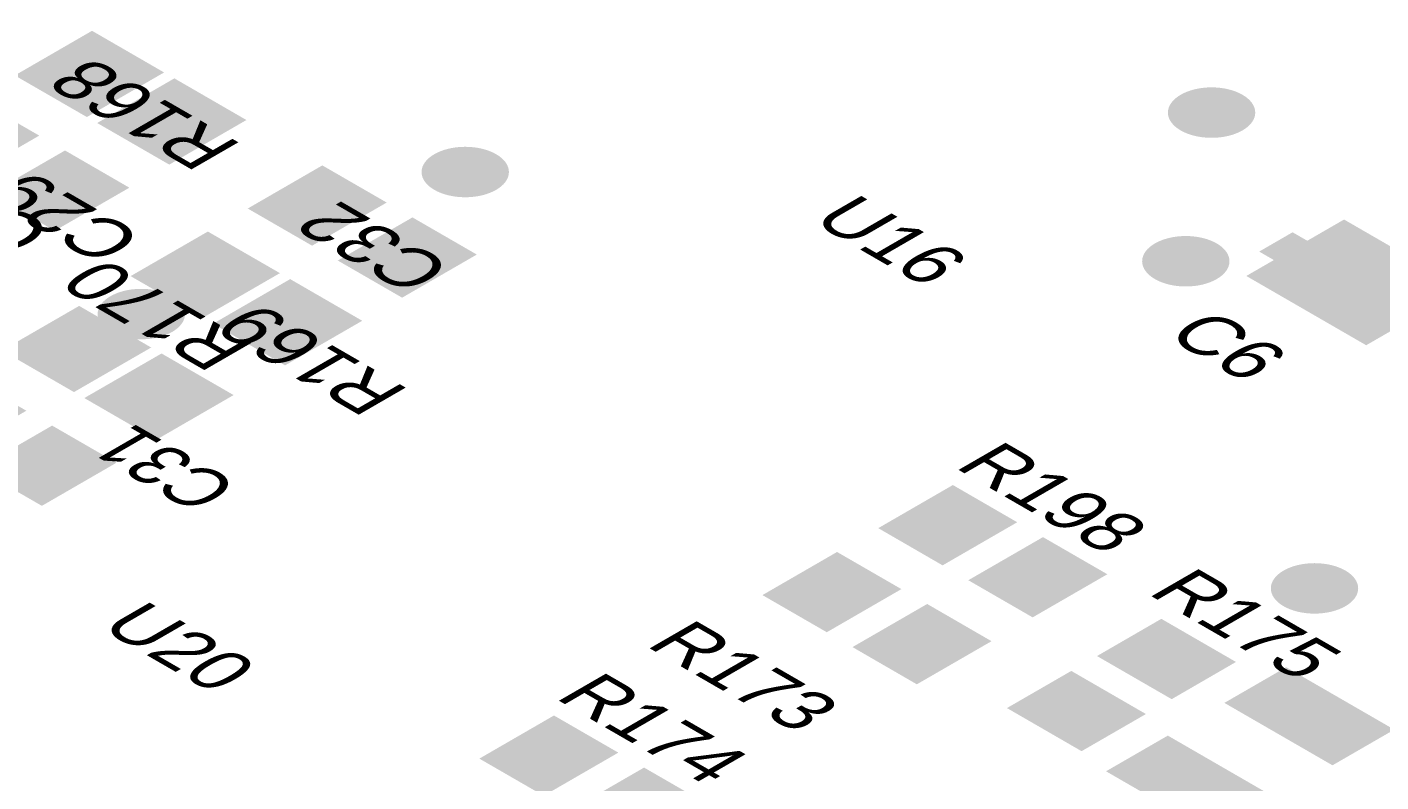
# Model space of a CAD drawing. Header units: millimetres. Extents: x -6 to 177, y -65 to 42.
# Drawn here: x 75.12 to 93.72, y -38.68 to -28.32 of the extents above; entities that cross this region are included whole.
import ezdxf

# ---------------------------------------------------------------- set-up
doc = ezdxf.new("R2010")
doc.units = ezdxf.units.MM
for name, color, linetype, true_color in [('Bottom Layer- Bottom', 7, 'Continuous', 0xffffff), ('Bottom Solder- Bot Mask', 7, 'Continuous', 0xffffff), ('Mechanical 13', 7, 'Continuous', 0xffffff), ('Top Layer- Top', 7, 'Continuous', 0xffffff), ('Top Overlay- Top Silk', 7, 'Continuous', 0xffffff), ('Top Paste- Top Paste', 7, 'Continuous', 0xffffff), ('Top Solder- Top Mask', 7, 'Continuous', 0xffffff), ('Via Holes', 7, 'Continuous', 0xffffff)]:
    doc.layers.add(name, color=color, linetype=linetype, true_color=true_color)
doc.styles.add('Arial', font='')
doc.styles.get('Arial').set_extended_font_data('Arial')

# ---------------------------------------------------------------- blocks, each defined once
blk = doc.blocks.new('RES_0805_2012_119')
at = {"layer": 'Top Layer- Top', "linetype": 'Continuous', "lineweight": 18}
for points in [[(85.295, -36.12), (86.249, -35.569), (87.063, -36.038), (86.108, -36.589)], [(86.532, -36.834), (87.487, -36.283), (88.3, -36.753), (87.345, -37.304)]]:
    blk.add_hatch(color=7, dxfattribs=at).paths.add_polyline_path(points, flags=0)
at = {"layer": 'Top Paste- Top Paste', "linetype": 'Continuous', "lineweight": 18}
for points in [[(85.295, -36.12), (86.249, -35.569), (87.063, -36.038), (86.108, -36.589)], [(86.532, -36.834), (87.487, -36.283), (88.3, -36.753), (87.345, -37.304)]]:
    blk.add_hatch(color=7, dxfattribs=at).paths.add_polyline_path(points, flags=0)
at = {"layer": 'Top Solder- Top Mask', "linetype": 'Continuous', "lineweight": 18}
for points in [[(85.224, -36.12), (86.249, -35.528), (87.133, -36.038), (86.108, -36.63)], [(86.461, -36.834), (87.487, -36.242), (88.371, -36.753), (87.345, -37.345)]]:
    blk.add_hatch(color=7, dxfattribs=at).paths.add_polyline_path(points, flags=0)
blk = doc.blocks.new('RES_0805_2012_149')
at = {"layer": 'Top Layer- Top', "linetype": 'Continuous', "lineweight": 18}
for points in [[(75.218, -29.812), (74.264, -30.363), (73.451, -29.894), (74.405, -29.343)], [(76.456, -30.527), (75.501, -31.078), (74.688, -30.608), (75.643, -30.057)]]:
    blk.add_hatch(color=7, dxfattribs=at).paths.add_polyline_path(points, flags=0)
at = {"layer": 'Top Paste- Top Paste', "linetype": 'Continuous', "lineweight": 18}
for points in [[(75.218, -29.812), (74.264, -30.363), (73.451, -29.894), (74.405, -29.343)], [(76.456, -30.527), (75.501, -31.078), (74.688, -30.608), (75.643, -30.057)]]:
    blk.add_hatch(color=7, dxfattribs=at).paths.add_polyline_path(points, flags=0)
at = {"layer": 'Top Solder- Top Mask', "linetype": 'Continuous', "lineweight": 18}
for points in [[(75.289, -29.812), (74.264, -30.404), (73.38, -29.894), (74.405, -29.302)], [(76.527, -30.527), (75.501, -31.119), (74.617, -30.608), (75.643, -30.016)]]:
    blk.add_hatch(color=7, dxfattribs=at).paths.add_polyline_path(points, flags=0)
blk = doc.blocks.new('RES_0805_2012_272')
at = {"layer": 'Top Layer- Top', "linetype": 'Continuous', "lineweight": 18}
for points in [[(75.042, -33.589), (74.087, -34.14), (73.274, -33.67), (74.229, -33.119)], [(76.279, -34.303), (75.325, -34.854), (74.511, -34.385), (75.466, -33.834)]]:
    blk.add_hatch(color=7, dxfattribs=at).paths.add_polyline_path(points, flags=0)
at = {"layer": 'Top Paste- Top Paste', "linetype": 'Continuous', "lineweight": 18}
for points in [[(75.042, -33.589), (74.087, -34.14), (73.274, -33.67), (74.229, -33.119)], [(76.279, -34.303), (75.325, -34.854), (74.511, -34.385), (75.466, -33.834)]]:
    blk.add_hatch(color=7, dxfattribs=at).paths.add_polyline_path(points, flags=0)
at = {"layer": 'Top Solder- Top Mask', "linetype": 'Continuous', "lineweight": 18}
for points in [[(75.112, -33.589), (74.087, -34.181), (73.203, -33.67), (74.229, -33.078)], [(76.35, -34.303), (75.325, -34.895), (74.441, -34.385), (75.466, -33.793)]]:
    blk.add_hatch(color=7, dxfattribs=at).paths.add_polyline_path(points, flags=0)
blk = doc.blocks.new('CAP_0805_2012_271')
at = {"layer": 'Top Layer- Top', "linetype": 'Continuous', "lineweight": 18}
for points in [[(74.847, -32.762), (75.837, -32.19), (76.756, -32.721), (75.766, -33.293)], [(75.979, -33.415), (76.969, -32.844), (77.888, -33.374), (76.898, -33.946)]]:
    blk.add_hatch(color=7, dxfattribs=at).paths.add_polyline_path(points, flags=0)
at = {"layer": 'Top Paste- Top Paste', "linetype": 'Continuous', "lineweight": 18}
for points in [[(74.847, -32.762), (75.837, -32.19), (76.756, -32.721), (75.766, -33.293)], [(75.979, -33.415), (76.969, -32.844), (77.888, -33.374), (76.898, -33.946)]]:
    blk.add_hatch(color=7, dxfattribs=at).paths.add_polyline_path(points, flags=0)
at = {"layer": 'Top Solder- Top Mask', "linetype": 'Continuous', "lineweight": 18}
for points in [[(74.777, -32.762), (75.837, -32.15), (76.827, -32.721), (75.766, -33.333)], [(75.908, -33.415), (76.969, -32.803), (77.959, -33.374), (76.898, -33.987)]]:
    blk.add_hatch(color=7, dxfattribs=at).paths.add_polyline_path(points, flags=0)
blk = doc.blocks.new('CAP_0805_2012_270')
at = {"layer": 'Top Layer- Top', "linetype": 'Continuous', "lineweight": 18}
for points in [[(76.615, -31.741), (77.605, -31.17), (78.524, -31.7), (77.534, -32.272)], [(77.746, -32.395), (78.736, -31.823), (79.656, -32.354), (78.666, -32.925)]]:
    blk.add_hatch(color=7, dxfattribs=at).paths.add_polyline_path(points, flags=0)
at = {"layer": 'Top Paste- Top Paste', "linetype": 'Continuous', "lineweight": 18}
for points in [[(76.615, -31.741), (77.605, -31.17), (78.524, -31.7), (77.534, -32.272)], [(77.746, -32.395), (78.736, -31.823), (79.656, -32.354), (78.666, -32.925)]]:
    blk.add_hatch(color=7, dxfattribs=at).paths.add_polyline_path(points, flags=0)
at = {"layer": 'Top Solder- Top Mask', "linetype": 'Continuous', "lineweight": 18}
for points in [[(76.544, -31.741), (77.605, -31.129), (78.595, -31.7), (77.534, -32.313)], [(77.676, -32.395), (78.736, -31.782), (79.726, -32.354), (78.666, -32.966)]]:
    blk.add_hatch(color=7, dxfattribs=at).paths.add_polyline_path(points, flags=0)
blk = doc.blocks.new('RES_0805_2012_263')
at = {"layer": 'Top Layer- Top', "linetype": 'Continuous', "lineweight": 18}
for points in [[(90.704, -36.487), (91.659, -37.038), (90.846, -37.508), (89.891, -36.957)], [(89.467, -37.202), (90.421, -37.753), (89.608, -38.222), (88.654, -37.671)]]:
    blk.add_hatch(color=7, dxfattribs=at).paths.add_polyline_path(points, flags=0)
at = {"layer": 'Top Paste- Top Paste', "linetype": 'Continuous', "lineweight": 18}
for points in [[(90.704, -36.487), (91.659, -37.038), (90.846, -37.508), (89.891, -36.957)], [(89.467, -37.202), (90.421, -37.753), (89.608, -38.222), (88.654, -37.671)]]:
    blk.add_hatch(color=7, dxfattribs=at).paths.add_polyline_path(points, flags=0)
at = {"layer": 'Top Solder- Top Mask', "linetype": 'Continuous', "lineweight": 18}
for points in [[(90.704, -36.446), (91.729, -37.038), (90.846, -37.549), (89.82, -36.957)], [(89.467, -37.161), (90.492, -37.753), (89.608, -38.263), (88.583, -37.671)]]:
    blk.add_hatch(color=7, dxfattribs=at).paths.add_polyline_path(points, flags=0)
blk = doc.blocks.new('RES_0805_2012_329')
at = {"layer": 'Top Layer- Top', "linetype": 'Continuous', "lineweight": 18}
for points in [[(79.991, -30.731), (79.037, -31.282), (78.224, -30.813), (79.178, -30.261)], [(81.229, -31.445), (80.274, -31.996), (79.461, -31.527), (80.416, -30.976)]]:
    blk.add_hatch(color=7, dxfattribs=at).paths.add_polyline_path(points, flags=0)
at = {"layer": 'Top Paste- Top Paste', "linetype": 'Continuous', "lineweight": 18}
for points in [[(79.991, -30.731), (79.037, -31.282), (78.224, -30.813), (79.178, -30.261)], [(81.229, -31.445), (80.274, -31.996), (79.461, -31.527), (80.416, -30.976)]]:
    blk.add_hatch(color=7, dxfattribs=at).paths.add_polyline_path(points, flags=0)
at = {"layer": 'Top Solder- Top Mask', "linetype": 'Continuous', "lineweight": 18}
for points in [[(80.062, -30.731), (79.037, -31.323), (78.153, -30.813), (79.178, -30.221)], [(81.3, -31.445), (80.274, -32.037), (79.39, -31.527), (80.416, -30.935)]]:
    blk.add_hatch(color=7, dxfattribs=at).paths.add_polyline_path(points, flags=0)
blk = doc.blocks.new('CAP_0805_2012_209')
at = {"layer": 'Top Layer- Top', "linetype": 'Continuous', "lineweight": 18}
for points in [[(76.933, -28.945), (75.943, -29.516), (75.024, -28.986), (76.014, -28.414)], [(78.065, -29.598), (77.075, -30.17), (76.155, -29.639), (77.145, -29.067)]]:
    blk.add_hatch(color=7, dxfattribs=at).paths.add_polyline_path(points, flags=0)
at = {"layer": 'Top Paste- Top Paste', "linetype": 'Continuous', "lineweight": 18}
for points in [[(76.933, -28.945), (75.943, -29.516), (75.024, -28.986), (76.014, -28.414)], [(78.065, -29.598), (77.075, -30.17), (76.155, -29.639), (77.145, -29.067)]]:
    blk.add_hatch(color=7, dxfattribs=at).paths.add_polyline_path(points, flags=0)
at = {"layer": 'Top Solder- Top Mask', "linetype": 'Continuous', "lineweight": 18}
for points in [[(77.004, -28.945), (75.943, -29.557), (74.953, -28.986), (76.014, -28.373)], [(78.135, -29.598), (77.075, -30.21), (76.085, -29.639), (77.145, -29.026)]]:
    blk.add_hatch(color=7, dxfattribs=at).paths.add_polyline_path(points, flags=0)
blk = doc.blocks.new('RES_0805_2012_205')
at = {"layer": 'Top Layer- Top', "linetype": 'Continuous', "lineweight": 18}
for points in [[(81.406, -38.365), (82.36, -37.814), (83.173, -38.283), (82.219, -38.835)], [(82.643, -39.08), (83.598, -38.528), (84.411, -38.998), (83.456, -39.549)]]:
    blk.add_hatch(color=7, dxfattribs=at).paths.add_polyline_path(points, flags=0)
at = {"layer": 'Top Paste- Top Paste', "linetype": 'Continuous', "lineweight": 18}
for points in [[(81.406, -38.365), (82.36, -37.814), (83.173, -38.283), (82.219, -38.835)], [(82.643, -39.08), (83.598, -38.528), (84.411, -38.998), (83.456, -39.549)]]:
    blk.add_hatch(color=7, dxfattribs=at).paths.add_polyline_path(points, flags=0)
at = {"layer": 'Top Solder- Top Mask', "linetype": 'Continuous', "lineweight": 18}
for points in [[(81.335, -38.365), (82.36, -37.773), (83.244, -38.283), (82.219, -38.875)], [(82.572, -39.08), (83.598, -38.488), (84.482, -38.998), (83.456, -39.59)]]:
    blk.add_hatch(color=7, dxfattribs=at).paths.add_polyline_path(points, flags=0)
blk = doc.blocks.new('RES_0805_2012_204')
at = {"layer": 'Top Layer- Top', "linetype": 'Continuous', "lineweight": 18}
for points in [[(86.886, -35.201), (87.84, -34.65), (88.654, -35.12), (87.699, -35.671)], [(88.123, -35.916), (89.078, -35.365), (89.891, -35.834), (88.936, -36.385)]]:
    blk.add_hatch(color=7, dxfattribs=at).paths.add_polyline_path(points, flags=0)
at = {"layer": 'Top Paste- Top Paste', "linetype": 'Continuous', "lineweight": 18}
for points in [[(86.886, -35.201), (87.84, -34.65), (88.654, -35.12), (87.699, -35.671)], [(88.123, -35.916), (89.078, -35.365), (89.891, -35.834), (88.936, -36.385)]]:
    blk.add_hatch(color=7, dxfattribs=at).paths.add_polyline_path(points, flags=0)
at = {"layer": 'Top Solder- Top Mask', "linetype": 'Continuous', "lineweight": 18}
for points in [[(86.815, -35.201), (87.84, -34.609), (88.724, -35.12), (87.699, -35.712)], [(88.052, -35.916), (89.078, -35.324), (89.962, -35.834), (88.936, -36.426)]]:
    blk.add_hatch(color=7, dxfattribs=at).paths.add_polyline_path(points, flags=0)
blk = doc.blocks.new('CAP_POL_1411_3528_203')
at = {"layer": 'Mechanical 13', "linetype": 'Continuous', "lineweight": 18}
blk.add_hatch(color=56, dxfattribs=at).paths.add_polyline_path([(94.098, -32.588), (94.558, -32.323), (92.507, -31.139), (92.048, -31.404)], flags=0)
at = {"layer": 'Top Layer- Top', "linetype": 'Continuous', "lineweight": 18}
for points in [[(95.583, -31.458), (94.006, -30.547), (95.279, -29.812), (96.856, -30.723)], [(93.518, -32.65), (91.942, -31.739), (93.214, -31.004), (94.791, -31.915)]]:
    blk.add_hatch(color=7, dxfattribs=at).paths.add_polyline_path(points, flags=0)
at = {"layer": 'Top Paste- Top Paste', "linetype": 'Continuous', "lineweight": 18}
for points in [[(95.583, -31.458), (94.006, -30.547), (95.279, -29.812), (96.856, -30.723)], [(93.518, -32.65), (91.942, -31.739), (93.214, -31.004), (94.791, -31.915)]]:
    blk.add_hatch(color=7, dxfattribs=at).paths.add_polyline_path(points, flags=0)
at = {"layer": 'Top Solder- Top Mask', "linetype": 'Continuous', "lineweight": 18}
for points in [[(95.583, -31.498), (93.936, -30.547), (95.279, -29.772), (96.927, -30.723)], [(93.518, -32.69), (91.871, -31.739), (93.214, -30.964), (94.862, -31.915)]]:
    blk.add_hatch(color=7, dxfattribs=at).paths.add_polyline_path(points, flags=0)
blk = doc.blocks.new('SOT_223_117')
at = {"layer": 'Top Layer- Top', "linetype": 'Continuous', "lineweight": 18}
for points in [[(91.641, -37.6), (92.419, -37.151), (93.833, -37.967), (93.055, -38.416)], [(90.015, -38.539), (90.793, -38.09), (92.207, -38.906), (91.429, -39.355)], [(88.388, -39.478), (89.166, -39.029), (90.58, -39.845), (89.803, -40.294)], [(93.267, -41.396), (95.742, -39.968), (97.156, -40.784), (94.682, -42.213)]]:
    blk.add_hatch(color=7, dxfattribs=at).paths.add_polyline_path(points, flags=0)
at = {"layer": 'Top Paste- Top Paste', "linetype": 'Continuous', "lineweight": 18}
for points in [[(91.641, -37.6), (92.419, -37.151), (93.833, -37.967), (93.055, -38.416)], [(90.015, -38.539), (90.793, -38.09), (92.207, -38.906), (91.429, -39.355)], [(88.388, -39.478), (89.166, -39.029), (90.58, -39.845), (89.803, -40.294)], [(93.267, -41.396), (95.742, -39.968), (97.156, -40.784), (94.682, -42.213)]]:
    blk.add_hatch(color=7, dxfattribs=at).paths.add_polyline_path(points, flags=0)
at = {"layer": 'Top Solder- Top Mask', "linetype": 'Continuous', "lineweight": 18}
for points in [[(91.57, -37.6), (92.419, -37.11), (93.904, -37.967), (93.055, -38.457)], [(89.944, -38.539), (90.793, -38.049), (92.277, -38.906), (91.429, -39.396)], [(88.318, -39.478), (89.166, -38.988), (90.651, -39.845), (89.803, -40.335)], [(93.197, -41.396), (95.742, -39.927), (97.227, -40.784), (94.682, -42.254)]]:
    blk.add_hatch(color=7, dxfattribs=at).paths.add_polyline_path(points, flags=0)

msp = doc.modelspace()

# ---------------------------------------------------------------- hatches: boundary and pattern name
at = {"layer": 'Bottom Layer- Bottom', "linetype": 'Continuous', "lineweight": 18}
h = msp.add_hatch(color=7, dxfattribs=at)
edge = h.paths.add_edge_path(flags=0)
edge.add_ellipse((91.394, -29.496), major_axis=(-0.55, 0), ratio=0.57735, start_angle=0, end_angle=360)
h = msp.add_hatch(color=7, dxfattribs=at)
edge = h.paths.add_edge_path(flags=0)
edge.add_ellipse((81.141, -30.312), major_axis=(-0.55, 0), ratio=0.57735, start_angle=0, end_angle=360)
h = msp.add_hatch(color=7, dxfattribs=at)
edge = h.paths.add_edge_path(flags=0)
edge.add_ellipse((91.04, -31.537), major_axis=(-0.55, 0), ratio=0.57735, start_angle=0, end_angle=360)
h = msp.add_hatch(color=7, dxfattribs=at)
edge = h.paths.add_edge_path(flags=0)
edge.add_ellipse((76.691, -32.262), major_axis=(-0.55, 0), ratio=0.57735, start_angle=0, end_angle=360)
h = msp.add_hatch(color=7, dxfattribs=at)
edge = h.paths.add_edge_path(flags=0)
edge.add_ellipse((92.808, -36.028), major_axis=(-0.55, 0), ratio=0.57735, start_angle=0, end_angle=360)
at = {"layer": 'Bottom Solder- Bot Mask', "linetype": 'Continuous', "lineweight": 18}
h = msp.add_hatch(color=7, dxfattribs=at)
edge = h.paths.add_edge_path(flags=0)
edge.add_ellipse((91.394, -29.496), major_axis=(-0.6, 0), ratio=0.57735, start_angle=0, end_angle=360)
h = msp.add_hatch(color=7, dxfattribs=at)
edge = h.paths.add_edge_path(flags=0)
edge.add_ellipse((81.141, -30.312), major_axis=(-0.6, 0), ratio=0.57735, start_angle=0, end_angle=360)
h = msp.add_hatch(color=7, dxfattribs=at)
edge = h.paths.add_edge_path(flags=0)
edge.add_ellipse((91.04, -31.537), major_axis=(-0.6, 0), ratio=0.57735, start_angle=0, end_angle=360)
h = msp.add_hatch(color=7, dxfattribs=at)
edge = h.paths.add_edge_path(flags=0)
edge.add_ellipse((76.691, -32.262), major_axis=(-0.6, 0), ratio=0.57735, start_angle=0, end_angle=360)
h = msp.add_hatch(color=7, dxfattribs=at)
edge = h.paths.add_edge_path(flags=0)
edge.add_ellipse((92.808, -36.028), major_axis=(-0.6, 0), ratio=0.57735, start_angle=0, end_angle=360)
at = {"layer": 'Top Layer- Top', "linetype": 'Continuous', "lineweight": 18}
h = msp.add_hatch(color=7, dxfattribs=at)
edge = h.paths.add_edge_path(flags=0)
edge.add_ellipse((91.394, -29.496), major_axis=(-0.55, 0), ratio=0.57735, start_angle=0, end_angle=360)
h = msp.add_hatch(color=7, dxfattribs=at)
edge = h.paths.add_edge_path(flags=0)
edge.add_ellipse((81.141, -30.312), major_axis=(-0.55, 0), ratio=0.57735, start_angle=0, end_angle=360)
h = msp.add_hatch(color=7, dxfattribs=at)
edge = h.paths.add_edge_path(flags=0)
edge.add_ellipse((91.04, -31.537), major_axis=(-0.55, 0), ratio=0.57735, start_angle=0, end_angle=360)
h = msp.add_hatch(color=7, dxfattribs=at)
edge = h.paths.add_edge_path(flags=0)
edge.add_ellipse((76.691, -32.262), major_axis=(-0.55, 0), ratio=0.57735, start_angle=0, end_angle=360)
h = msp.add_hatch(color=7, dxfattribs=at)
edge = h.paths.add_edge_path(flags=0)
edge.add_ellipse((92.808, -36.028), major_axis=(-0.55, 0), ratio=0.57735, start_angle=0, end_angle=360)
at = {"layer": 'Top Solder- Top Mask', "linetype": 'Continuous', "lineweight": 18}
h = msp.add_hatch(color=7, dxfattribs=at)
edge = h.paths.add_edge_path(flags=0)
edge.add_ellipse((91.394, -29.496), major_axis=(-0.6, 0), ratio=0.57735, start_angle=0, end_angle=360)
h = msp.add_hatch(color=7, dxfattribs=at)
edge = h.paths.add_edge_path(flags=0)
edge.add_ellipse((81.141, -30.312), major_axis=(-0.6, 0), ratio=0.57735, start_angle=0, end_angle=360)
h = msp.add_hatch(color=7, dxfattribs=at)
edge = h.paths.add_edge_path(flags=0)
edge.add_ellipse((91.04, -31.537), major_axis=(-0.6, 0), ratio=0.57735, start_angle=0, end_angle=360)
h = msp.add_hatch(color=7, dxfattribs=at)
edge = h.paths.add_edge_path(flags=0)
edge.add_ellipse((76.691, -32.262), major_axis=(-0.6, 0), ratio=0.57735, start_angle=0, end_angle=360)
h = msp.add_hatch(color=7, dxfattribs=at)
edge = h.paths.add_edge_path(flags=0)
edge.add_ellipse((92.808, -36.028), major_axis=(-0.6, 0), ratio=0.57735, start_angle=0, end_angle=360)
at = {"layer": 'Via Holes', "linetype": 'Continuous', "lineweight": 18}
h = msp.add_hatch(color=7, dxfattribs=at)
edge = h.paths.add_edge_path(flags=0)
edge.add_ellipse((91.394, -29.496), major_axis=(-0.3, 0), ratio=0.57735, start_angle=0, end_angle=360)
h = msp.add_hatch(color=7, dxfattribs=at)
edge = h.paths.add_edge_path(flags=0)
edge.add_ellipse((81.141, -30.312), major_axis=(-0.3, 0), ratio=0.57735, start_angle=0, end_angle=360)
h = msp.add_hatch(color=7, dxfattribs=at)
edge = h.paths.add_edge_path(flags=0)
edge.add_ellipse((91.04, -31.537), major_axis=(-0.3, 0), ratio=0.57735, start_angle=0, end_angle=360)
h = msp.add_hatch(color=7, dxfattribs=at)
edge = h.paths.add_edge_path(flags=0)
edge.add_ellipse((76.691, -32.262), major_axis=(-0.3, 0), ratio=0.57735, start_angle=0, end_angle=360)
h = msp.add_hatch(color=7, dxfattribs=at)
edge = h.paths.add_edge_path(flags=0)
edge.add_ellipse((92.808, -36.028), major_axis=(-0.3, 0), ratio=0.57735, start_angle=0, end_angle=360)

# ---------------------------------------------------------------- linework, layer by layer
at = {"color": 252, "linetype": 'Continuous', "lineweight": 13}
for points, degree in [([(-6.364, 0.816), (2.946, -4.559), (21.567, -15.309), (49.497, -31.435), (77.428, -47.561), (96.049, -58.311), (105.359, -63.687)], 3), ([(-6.364, -0.408), (2.946, -5.784), (21.567, -16.534), (49.497, -32.66), (77.428, -48.786), (96.049, -59.536), (105.359, -64.911)], 3), ([(85.56, -19.596), (111.369, -34.497)], 1), ([(109.955, -35.313), (107.863, -34.106), (103.68, -31.69), (97.404, -28.067), (91.128, -24.444), (86.945, -22.028), (84.853, -20.821)], 3), ([(85.56, -20.821), (111.369, -35.722)], 1), ([(109.955, -36.538), (107.863, -35.33), (103.68, -32.915), (97.404, -29.292), (91.128, -25.669), (86.945, -23.253), (84.853, -22.045)], 3)]:
    msp.add_open_spline(points, degree=degree, dxfattribs=at)
at = {"color": 163, "linetype": 'Continuous', "lineweight": 18}
for points, degree in [([(-6.364, -0.408), (2.946, -5.784), (21.567, -16.534), (49.497, -32.66), (77.428, -48.786), (96.049, -59.536), (105.359, -64.911)], 3), ([(85.56, -20.821), (111.369, -35.722)], 1), ([(84.853, -22.045), (86.945, -23.253), (91.128, -25.669), (97.404, -29.292), (103.68, -32.915), (107.863, -35.33), (109.955, -36.538)], 3)]:
    msp.add_open_spline(points, degree=degree, dxfattribs=at)

# ---------------------------------------------------------------- block references
for name in ['CAP_0805_2012_209', 'RES_0805_2012_149', 'CAP_POL_1411_3528_203', 'RES_0805_2012_329', 'CAP_0805_2012_270', 'CAP_0805_2012_271', 'RES_0805_2012_272', 'RES_0805_2012_204', 'RES_0805_2012_119', 'RES_0805_2012_263', 'SOT_223_117', 'RES_0805_2012_205']:
    msp.add_blockref(name, (0, 0), dxfattribs=at)

# ---------------------------------------------------------------- texts
at = {"layer": 'Top Overlay- Top Silk', "color": 2, "linetype": 'Continuous', "lineweight": 13, "extrusion": (0, 0.816497, 0.57735), "char_height": 0.912, "attachment_point": 7, "line_spacing_factor": 1.047437, "style": 'Arial'}
for s, insert, text_direction in [('\\fArial|b0|i0;\\W0.9769;R168', (78.106, -29.94, -0.152), (-0.707107, 0.408248, -0.57735)), ('\\fArial|b0|i0;\\W0.9839;C30', (75.539, -31.111, -0.152), (-0.707107, 0.408248, -0.57735)), ('\\fArial|b0|i0;\\W0.9863;C29', (76.777, -31.213, -0.152), (-0.707107, 0.408248, -0.57735)), ('\\fArial|b0|i0;\\W0.9692;U16', (85.861, -30.979, 0.16), (0.707107, -0.408248, 0.57735)), ('\\fArial|b0|i0;\\W0.9810;C32', (81.02, -31.622, -0.152), (-0.707107, 0.408248, -0.57735)), ('\\fArial|b0|i0;\\W0.9751;R170', (78.283, -32.695, -0.152), (-0.707107, 0.408248, -0.57735)), ('\\fArial|b0|i0;\\W0.9769;R169', (80.404, -33.308, -0.152), (-0.707107, 0.408248, -0.57735)), ('\\fArial|b0|i0;\\W0.9794;C6', (90.726, -32.563, 0.16), (0.707107, -0.408248, 0.57735)), ('\\fArial|b0|i0;\\W0.9071;C31', (78.084, -34.621, -0.152), (-0.707107, 0.408248, -0.57735)), ('\\fArial|b0|i0;\\W0.9769;R198', (87.837, -34.365, 0.16), (0.707107, -0.408248, 0.57735)), ('\\fArial|b0|i0;\\W0.9785;R175', (90.488, -36.1, 0.16), (0.707107, -0.408248, 0.57735)), ('\\fArial|b0|i0;\\W0.9676;U20', (76.085, -36.562, 0.16), (0.707107, -0.408248, 0.57735)), ('\\fArial|b0|i0;\\W0.9763;R173', (83.594, -36.815, 0.16), (0.707107, -0.408248, 0.57735)), ('\\fArial|b0|i0;\\W0.9751;R174', (82.357, -37.529, 0.16), (0.707107, -0.408248, 0.57735))]:
    msp.add_mtext(s, dxfattribs=dict(at, insert=insert, text_direction=text_direction))

doc.saveas('drawing.dxf')
